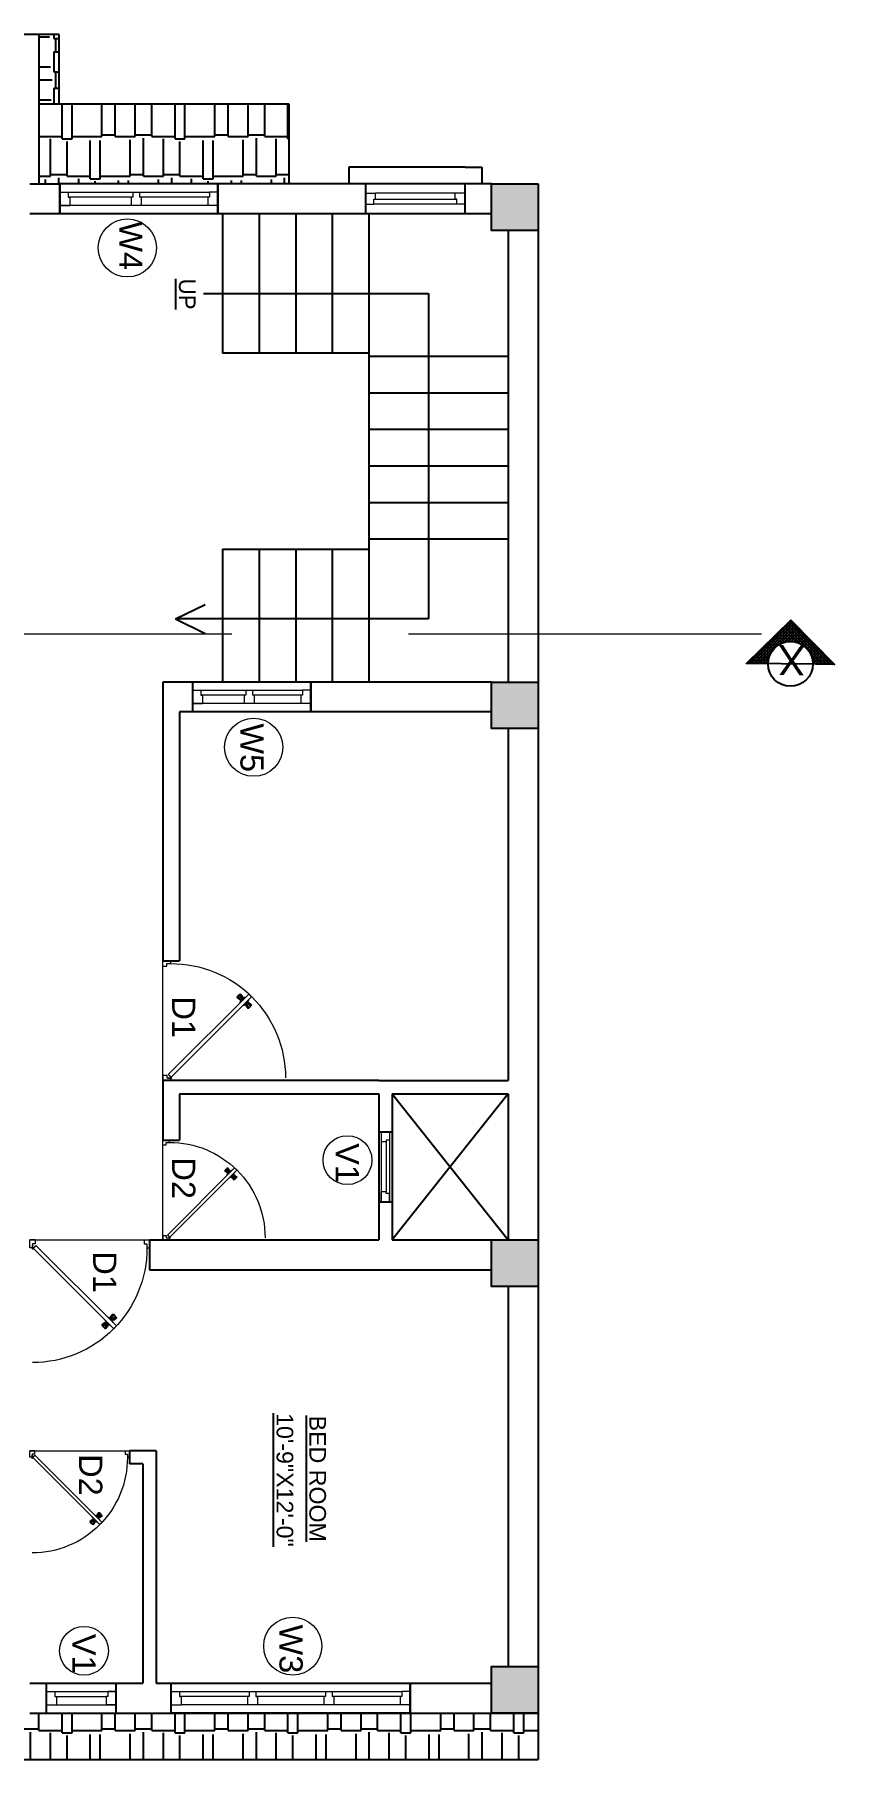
# Model space of a CAD drawing. Header units: inches. Extents: x 1397 to 20304, y -27267 to -746.
# Drawn here: x 18531 to 18772, y -18918 to -18399 of the extents above; entities that cross this region are included whole.
import ezdxf

# ---------------------------------------------------------------- set-up
doc = ezdxf.new("R2010")
doc.units = ezdxf.units.IN
doc.header["$LTSCALE"] = 17
doc.header["$MEASUREMENT"] = 0
doc.linetypes.add('21_FP_00$0$HIDDEN', pattern=[0.375, 0.25, -0.125])
doc.linetypes.add('PHANTOM2', pattern=[1.25, 0.625, -0.125, 0.125, -0.125, 0.125, -0.125])
for name, color, linetype, lineweight in [('25 BOT BAR', 12, 'Continuous', 25), ('aa_section_line', 2, 'PHANTOM2', 13), ('DOOR & WIN', 1, 'Continuous', 25), ('OUTLINE', 1, 'Continuous', 25), ('PUERTAS', 7, 'Continuous', 9), ('TEXT', 231, 'Continuous', 20), ('WINDOW FRAME PLAN', 162, 'Continuous', 18)]:
    doc.layers.add(name, color=color, linetype=linetype, lineweight=lineweight)
doc.layers.add('A-Sect-Iden', color=111, linetype='Continuous')
doc.styles.add('DIMTEXT', font='arial.ttf', dxfattribs={"height": 6})
doc.styles.add('HEADING', font='swissel.ttf')
pattern_1 = [(360, (37076.872, -8433.507), (25.5, 12), [6, -5, 7, -3, 9, -4]), (360, (37082.872, -8433.007), (25.5, 12), [5, -19, 4, -6]), (360, (37094.872, -8434.257), (25.5, 12), [3, -31]), (90, (37076.872, -8433.5065), (-8.5, 12), [11.5, -36.5]), (90, (37082.872, -8433.5065), (-8.5, 12), [11.25, -36.75]), (90, (37087.872, -8433.5065), (-8.5, 12), [10.5, -37.5]), (90, (37094.872, -8434.2565), (-8.5, 12), [11.5, -36.5]), (90, (37097.872, -8434.2565), (-8.5, 12), [11.5, -36.5]), (90, (37106.872, -8433.5065), (-8.5, 12), [11, -37])]

# ---------------------------------------------------------------- blocks, each defined once
blk = doc.blocks.new('3ft')
at = {"layer": 'PUERTAS', "color": 6}
for p, q in [((1.01, 2.52), (25.23, 26.74)), ((26.05, 25.92), (25.23, 26.74)), ((26.05, 25.92), (1.77, 1.64)), ((0, 2.4), (0, 0)), ((0.72, 2.4), (0, 2.4)), ((1.6, 0), (0, 0)), ((0.72, 1.52), (0.72, 2.44)), ((0.8, 1.52), (0.72, 1.52)), ((0.8, 1.52), (0.8, 2.41)), ((0.8, 1.2), (0.8, 1.52)), ((1.6, 1.2), (0.8, 1.2)), ((1.57, 1.84), (0.94, 2.47)), ((1.63, 1.89), (0.97, 2.55)), ((1.63, 1.89), (1.57, 1.84)), ((1.77, 1.64), (1.57, 1.84)), ((1.6, 0), (1.6, 1.2)), ((34.4, 0), (34.4, 1.2)), ((34.4, 1.2), (35.2, 1.2)), ((34.4, 0), (36, 0)), ((35.2, 1.2), (35.2, 2.4)), ((35.2, 2.4), (36, 2.4)), ((36, 0), (36, 2.4))]:
    blk.add_line(p, q, dxfattribs=at)
at = {"layer": 'PUERTAS', "color": 1}
for p, q in [((21.67, 25.73), (22.17, 26.23)), ((21.7, 25.82), (22.14, 26.26)), ((22.58, 26.7), (22.14, 26.26)), ((22.67, 26.73), (22.17, 26.23)), ((22.61, 26.67), (22.58, 26.7)), ((23.45, 25.91), (22.79, 26.73)), ((22.49, 24.95), (21.67, 25.61)), ((21.73, 25.79), (21.7, 25.82)), ((22.6, 24.96), (23.02, 25.38)), ((22.61, 24.25), (22.92, 24.72)), ((22.62, 24.13), (22.61, 24.14)), ((22.7, 25.07), (22.71, 25.06)), ((22.82, 25.06), (23.08, 25.32)), ((22.94, 24.95), (22.83, 25.07)), ((22.92, 24.72), (22.92, 24.72)), ((22.93, 24.94), (23.19, 25.21)), ((22.93, 24.84), (22.93, 24.83)), ((23.44, 25.81), (23.02, 25.38)), ((23.34, 25.58), (23.08, 25.32)), ((23.46, 25.47), (23.19, 25.21)), ((23.33, 25.7), (23.34, 25.69)), ((23.45, 25.46), (23.33, 25.57)), ((23.44, 23.31), (23.45, 23.3)), ((23.56, 23.3), (24.03, 23.61)), ((23.57, 25.47), (23.57, 25.47)), ((24.15, 25.79), (23.68, 25.48)), ((23.68, 25.48), (23.68, 25.48)), ((24.03, 23.61), (24.03, 23.62)), ((24.14, 23.62), (24.14, 23.62)), ((24.25, 23.62), (24.51, 23.89)), ((24.27, 25.78), (24.26, 25.79)), ((24.26, 23.29), (24.69, 23.71)), ((24.26, 23.63), (24.37, 23.52)), ((24.26, 23.18), (24.92, 22.37)), ((24.37, 23.52), (24.63, 23.77)), ((24.37, 23.4), (24.37, 23.4)), ((24.78, 24.15), (24.51, 23.89)), ((24.89, 24.03), (24.63, 23.77)), ((25.11, 24.14), (24.69, 23.71)), ((24.77, 24.14), (24.88, 24.03)), ((24.79, 24.38), (24.78, 24.37)), ((24.78, 24.26), (24.78, 24.26)), ((25.1, 24.84), (24.79, 24.38)), ((25, 24.03), (25, 24.03)), ((25.04, 22.36), (25.54, 22.86)), ((25.09, 24.96), (25.1, 24.95)), ((25.1, 22.42), (25.13, 22.39)), ((25.13, 22.39), (25.57, 22.83)), ((25.22, 24.14), (26.03, 23.48)), ((26.04, 23.37), (25.54, 22.86)), ((26.01, 23.27), (25.57, 22.83)), ((25.98, 23.3), (26.01, 23.27))]:
    blk.add_line(p, q, dxfattribs=at)
at = {"layer": 'PUERTAS', "color": 8}
for p, q in [((22.13, 26.28), (21.98, 26.13)), ((22.88, 25.24), (22.01, 26.06)), ((22.13, 26.28), (22.27, 26.42)), ((22.29, 26.41), (22.27, 26.42)), ((23.16, 25.52), (22.34, 26.39)), ((23.3, 25.66), (22.5, 26.56)), ((23.41, 25.77), (22.65, 26.71)), ((23.46, 25.83), (22.72, 26.75)), ((22.57, 24.94), (21.65, 25.68)), ((22.63, 24.99), (21.69, 25.75)), ((22.74, 25.1), (21.84, 25.9)), ((22.69, 24.32), (23.02, 24.83)), ((22.95, 24.96), (22.84, 25.07)), ((22.98, 24.99), (22.86, 25.1)), ((23.03, 25.04), (22.91, 25.15)), ((22.91, 24.53), (23.1, 24.91)), ((23.11, 25.12), (22.99, 25.23)), ((23.13, 24.76), (23.18, 24.99)), ((23.28, 25.3), (23.17, 25.41)), ((23.36, 25.37), (23.25, 25.49)), ((23.31, 24.94), (23.28, 25.08)), ((23.41, 25.43), (23.3, 25.54)), ((23.46, 25.09), (23.32, 25.13)), ((23.44, 25.45), (23.33, 25.56)), ((23.64, 25.27), (23.41, 25.22)), ((23.87, 25.49), (23.49, 25.3)), ((24.08, 25.71), (23.57, 25.38)), ((23.63, 23.38), (24.14, 23.72)), ((23.84, 23.6), (24.22, 23.79)), ((24.07, 23.82), (24.3, 23.88)), ((24.25, 24), (24.39, 23.97)), ((24.25, 23.26), (24.99, 22.34)), ((24.27, 23.64), (24.38, 23.53)), ((24.3, 23.67), (24.41, 23.56)), ((24.3, 23.32), (25.06, 22.38)), ((24.35, 23.72), (24.46, 23.61)), ((24.4, 24.15), (24.43, 24.01)), ((24.41, 23.43), (25.2, 22.53)), ((24.43, 23.8), (24.54, 23.69)), ((24.58, 24.33), (24.52, 24.1)), ((24.55, 23.57), (25.37, 22.7)), ((24.6, 23.97), (24.72, 23.86)), ((24.8, 24.56), (24.61, 24.18)), ((25.02, 24.77), (24.68, 24.26)), ((24.68, 24.05), (24.79, 23.94)), ((24.73, 24.1), (24.85, 23.99)), ((24.76, 24.13), (24.87, 24.02)), ((24.83, 23.85), (25.7, 23.03)), ((24.97, 23.99), (25.87, 23.2)), ((25.08, 24.1), (26.02, 23.34)), ((25.14, 24.15), (26.06, 23.41)), ((25.58, 22.82), (25.43, 22.67)), ((25.58, 22.82), (25.73, 22.97)), ((25.72, 22.98), (25.73, 22.97)), ((0, 0), (36, 0))]:
    blk.add_line(p, q, dxfattribs=at)
at = {"layer": 'PUERTAS', "color": 2}
for p, q in [((21.99, 26.11), (21.98, 26.13)), ((25.42, 22.68), (25.43, 22.67))]:
    blk.add_line(p, q, dxfattribs=at)
at = {"layer": 'PUERTAS', "color": 6}
for radius in [0.155, 0.0752]:
    blk.add_circle((0.82, 2.56), radius, dxfattribs=at)
blk.add_arc((0.82, 2.56), 34.38, 359.7285, 90.0333, dxfattribs=at)
at = {"layer": 'PUERTAS', "color": 1}
for centre, start, end in [((22.73, 26.68), 38.9236, 135), ((22.54, 25.01), 231.0764, 315), ((22.67, 24.2), 135, 225), ((22.77, 25.12), 225, 315), ((22.99, 24.89), 135, 219.7428), ((22.87, 24.78), 315, 39.7428), ((23.28, 25.63), 315, 45), ((23.39, 25.86), 315, 38.9236), ((23.51, 23.36), 225, 315), ((23.51, 25.41), 50.2572, 135), ((23.62, 25.53), 230.2572, 315), ((24.09, 23.56), 50.2572, 135), ((24.2, 23.68), 230.2572, 315), ((24.2, 25.73), 45, 135), ((24.32, 23.23), 135, 218.9236), ((24.42, 23.46), 135, 225), ((24.84, 24.31), 135, 219.7428), ((24.72, 24.21), 315, 39.7428), ((24.94, 23.98), 45, 135), ((24.98, 22.42), 218.9236, 315), ((25.04, 24.89), 315, 45), ((25.17, 24.08), 51.0764, 135), ((25.98, 23.42), 315, 51.0764)]:
    blk.add_arc(centre, 0.08, start, end, dxfattribs=at)
blk = doc.blocks.new('*U2802')
at = {"color": 3, "xscale": -1}
blk.add_blockref('3ft', (42, 0), dxfattribs=at)
blk = doc.blocks.new('2ft6in')
at = {"layer": 'PUERTAS', "color": 2}
for p, q in [((0.84, 2.1), (21.02, 22.28)), ((21.71, 21.6), (1.47, 1.37)), ((18.33, 21.76), (18.31, 21.77)), ((21.71, 21.6), (21.02, 22.28)), ((21.18, 18.9), (21.2, 18.89)), ((0, 2), (0, 0)), ((0.6, 2), (0, 2)), ((1.33, 0), (0, 0)), ((0.6, 1.26), (0.6, 2.04)), ((0.67, 1.26), (0.6, 1.26)), ((0.67, 1.26), (0.67, 2.01)), ((0.67, 1), (0.67, 1.26)), ((1.33, 1), (0.67, 1)), ((1.31, 1.53), (0.79, 2.06)), ((1.36, 1.58), (0.81, 2.12)), ((1.36, 1.58), (1.31, 1.53)), ((1.47, 1.37), (1.31, 1.53)), ((1.33, 0), (1.33, 1)), ((28.67, 0), (28.67, 1)), ((28.67, 1), (29.33, 1)), ((28.67, 0), (30, 0)), ((29.33, 1), (29.33, 2)), ((29.33, 2), (30, 2)), ((30, 0), (30, 2))]:
    blk.add_line(p, q, dxfattribs=at)
at = {"layer": 'PUERTAS', "color": 8}
for p, q in [((18.81, 20.78), (18.04, 21.4)), ((18.86, 20.83), (18.08, 21.46)), ((18.95, 20.92), (18.2, 21.58)), ((18.44, 21.9), (18.31, 21.77)), ((19.07, 21.03), (18.34, 21.72)), ((18.44, 21.9), (18.56, 22.02)), ((18.58, 22.01), (18.56, 22.02)), ((19.3, 21.26), (18.61, 22)), ((19.42, 21.38), (18.75, 22.14)), ((19.51, 21.48), (18.88, 22.26)), ((19.55, 21.53), (18.93, 22.3)), ((19.13, 20.8), (19.03, 20.9)), ((19.15, 20.82), (19.05, 20.92)), ((19.19, 20.87), (19.1, 20.96)), ((19.25, 20.93), (19.16, 21.02)), ((19.28, 20.63), (19.32, 20.83)), ((19.4, 21.08), (19.31, 21.17)), ((19.47, 21.15), (19.38, 21.24)), ((19.43, 20.78), (19.4, 20.9)), ((19.51, 21.19), (19.42, 21.28)), ((19.55, 20.91), (19.43, 20.94)), ((19.53, 21.21), (19.44, 21.3)), ((19.7, 21.06), (19.51, 21.01)), ((19.89, 21.24), (19.58, 21.08)), ((20.07, 21.42), (19.64, 21.15)), ((18.91, 20.27), (19.19, 20.69)), ((19.09, 20.44), (19.25, 20.76)), ((19.69, 19.49), (20.12, 19.76)), ((19.87, 19.67), (20.18, 19.83)), ((20.06, 19.85), (20.25, 19.9)), ((20.21, 20), (20.33, 19.97)), ((20.21, 19.38), (20.83, 18.61)), ((20.23, 19.7), (20.32, 19.61)), ((20.25, 19.72), (20.34, 19.63)), ((20.25, 19.43), (20.88, 18.65)), ((20.29, 19.76), (20.38, 19.67)), ((20.33, 20.13), (20.36, 20.01)), ((20.34, 19.53), (21, 18.77)), ((20.36, 19.83), (20.45, 19.74)), ((20.48, 20.28), (20.44, 20.08)), ((20.46, 19.64), (21.14, 18.91)), ((20.5, 19.98), (20.6, 19.89)), ((20.67, 20.47), (20.51, 20.15)), ((20.85, 20.64), (20.57, 20.22)), ((20.57, 20.04), (20.66, 19.95)), ((20.61, 20.09), (20.7, 19.99)), ((20.63, 20.11), (20.72, 20.01)), ((20.69, 19.87), (21.42, 19.19)), ((20.81, 19.99), (21.56, 19.33)), ((20.9, 20.08), (21.68, 19.45)), ((20.95, 20.13), (21.72, 19.51)), ((21.32, 19.01), (21.2, 18.89)), ((21.32, 19.01), (21.44, 19.14)), ((21.43, 19.15), (21.44, 19.14)), ((0, 0), (30, 0))]:
    blk.add_line(p, q, dxfattribs=at)
at = {"layer": 'PUERTAS', "color": 1}
for p, q in [((18.06, 21.44), (18.48, 21.86)), ((18.74, 20.79), (18.06, 21.34)), ((18.08, 21.51), (18.45, 21.88)), ((18.11, 21.49), (18.08, 21.51)), ((18.82, 22.25), (18.45, 21.88)), ((18.9, 22.28), (18.48, 21.86)), ((18.84, 22.23), (18.82, 22.25)), ((18.83, 20.8), (19.18, 21.15)), ((18.92, 20.89), (18.93, 20.88)), ((19.54, 21.59), (18.99, 22.27)), ((19.02, 20.88), (19.24, 21.1)), ((19.12, 20.8), (19.03, 20.89)), ((19.11, 20.79), (19.33, 21.01)), ((19.54, 21.5), (19.18, 21.15)), ((19.45, 21.31), (19.24, 21.1)), ((19.55, 21.22), (19.33, 21.01)), ((19.45, 21.41), (19.45, 21.41)), ((19.54, 21.22), (19.45, 21.31)), ((19.64, 21.23), (19.64, 21.23)), ((19.74, 21.24), (19.73, 21.23)), ((20.12, 21.49), (19.74, 21.24)), ((20.22, 21.48), (20.22, 21.49)), ((20.91, 20.8), (20.91, 20.79)), ((18.84, 20.21), (19.1, 20.6)), ((18.85, 20.11), (18.84, 20.12)), ((19.1, 20.7), (19.11, 20.69)), ((19.1, 20.6), (19.1, 20.6)), ((19.53, 19.43), (19.54, 19.42)), ((19.64, 19.42), (20.02, 19.67)), ((20.02, 19.67), (20.03, 19.68)), ((20.12, 19.68), (20.12, 19.68)), ((20.21, 19.69), (20.43, 19.9)), ((20.22, 19.41), (20.57, 19.76)), ((20.22, 19.69), (20.31, 19.6)), ((20.22, 19.32), (20.76, 18.64)), ((20.31, 19.6), (20.52, 19.81)), ((20.31, 19.5), (20.31, 19.5)), ((20.65, 20.12), (20.43, 19.9)), ((20.74, 20.03), (20.52, 19.81)), ((20.93, 20.11), (20.57, 19.76)), ((20.64, 20.11), (20.73, 20.02)), ((20.66, 20.31), (20.65, 20.31)), ((20.65, 20.21), (20.65, 20.22)), ((20.91, 20.7), (20.66, 20.31)), ((20.84, 20.02), (20.83, 20.03)), ((20.86, 18.63), (21.28, 19.05)), ((20.91, 18.68), (20.94, 18.66)), ((20.94, 18.66), (21.31, 19.03)), ((21.02, 20.12), (21.7, 19.57)), ((21.7, 19.47), (21.28, 19.05)), ((21.67, 19.4), (21.31, 19.03)), ((21.65, 19.42), (21.67, 19.4))]:
    blk.add_line(p, q, dxfattribs=at)
at = {"layer": 'PUERTAS', "color": 2}
for radius in [0.129, 0.0627]:
    blk.add_circle((0.68, 2.14), radius, dxfattribs=at)
at = {"layer": 'PUERTAS', "color": 8}
blk.add_arc((0.68, 2.14), 28.65, 359.7285, 90.0333, dxfattribs=at)
at = {"layer": 'PUERTAS', "color": 1}
for centre, start, end in [((18.78, 20.84), 231.0764, 315), ((18.94, 22.23), 38.9236, 135), ((18.97, 20.93), 225, 315), ((19.16, 20.74), 135, 219.7428), ((19.4, 21.36), 315, 45), ((19.49, 21.55), 315, 38.9236), ((19.6, 21.18), 50.2572, 135), ((19.68, 21.28), 230.2572, 315), ((20.17, 21.44), 45, 135), ((20.87, 20.75), 315, 45), ((18.89, 20.16), 135, 225), ((19.06, 20.65), 315, 39.7428), ((19.59, 19.47), 225, 315), ((20.07, 19.63), 50.2572, 135), ((20.16, 19.73), 230.2572, 315), ((20.27, 19.36), 135, 218.9236), ((20.35, 19.55), 135, 225), ((20.7, 20.26), 135, 219.7428), ((20.6, 20.17), 315, 39.7428), ((20.78, 19.98), 45, 135), ((20.82, 18.68), 218.9236, 315), ((20.98, 20.07), 51.0764, 135), ((21.65, 19.52), 315, 51.0764)]:
    blk.add_arc(centre, 0.0667, start, end, dxfattribs=at)
blk = doc.blocks.new('*U2794')
at = {"color": 3, "xscale": -1}
blk.add_blockref('2ft6in', (42, 0), dxfattribs=at)
blk = doc.blocks.new('*U3030')
at = {"color": 3}
blk.add_blockref('3ft', (0, 0), dxfattribs=at)
blk = doc.blocks.new("W4'")
at = {"layer": '25 BOT BAR'}
for p, q in [((9894.28, -8421.4), (9894.28, -8468.92)), ((9903.28, -8421.4), (9903.28, -8468.92))]:
    blk.add_line(p, q, dxfattribs=at)
at = {"layer": 'DOOR & WIN'}
blk.add_line((9903.28, -8421.4), (9894.28, -8421.4), dxfattribs=at)
at = {"layer": 'OUTLINE'}
blk.add_line((9903.28, -8468.92), (9894.28, -8468.92), dxfattribs=at)
at = {"layer": 'WINDOW FRAME PLAN'}
for p, q in [((9896.78, -8421.4), (9896.78, -8423.9)), ((9896.78, -8468.92), (9896.78, -8423.9)), ((9896.78, -8423.9), (9898.28, -8423.9)), ((9898.28, -8423.9), (9898.28, -8424.4)), ((9898.28, -8424.4), (9898.28, -8444.9)), ((9898.28, -8424.4), (9900.78, -8424.4)), ((9900.78, -8421.4), (9900.78, -8424.4)), ((9900.78, -8424.4), (9900.78, -8468.92)), ((9896.78, -8444.9), (9898.28, -8444.9)), ((9898.28, -8444.4), (9900.78, -8444.4)), ((9896.78, -8446.9), (9898.28, -8446.9)), ((9898.28, -8446.9), (9898.28, -8447.4)), ((9898.28, -8446.9), (9898.28, -8466.42)), ((9898.28, -8447.4), (9900.78, -8447.4)), ((9896.78, -8468.92), (9896.78, -8466.42)), ((9896.78, -8466.42), (9898.28, -8466.42)), ((9898.28, -8465.92), (9900.78, -8465.92)), ((9898.28, -8466.42), (9898.28, -8465.92)), ((9900.78, -8468.92), (9900.78, -8465.92))]:
    blk.add_line(p, q, dxfattribs=at)
blk = doc.blocks.new('ffddd')
at = {"layer": 'DOOR & WIN'}
for p, q in [((-13345.31, -2388.07), (-13345.31, -2316.07)), ((-13336.31, -2316.07), (-13345.31, -2316.07)), ((-13336.31, -2316.07), (-13336.31, -2388.07)), ((-13336.31, -2388.07), (-13345.31, -2388.07)), ((-13336.31, -2388.07), (-13345.31, -2388.07))]:
    blk.add_line(p, q, dxfattribs=at)
at = {"layer": 'WINDOW FRAME PLAN'}
for p, q in [((-13342.81, -2316.07), (-13342.81, -2318.57)), ((-13338.81, -2316.07), (-13338.81, -2319.07)), ((-13342.81, -2385.57), (-13342.81, -2318.57)), ((-13342.81, -2318.57), (-13341.31, -2318.57)), ((-13341.31, -2318.57), (-13341.31, -2319.07)), ((-13341.31, -2319.07), (-13341.31, -2339.57)), ((-13341.31, -2319.07), (-13338.81, -2319.07)), ((-13338.81, -2319.07), (-13338.81, -2385.07)), ((-13342.81, -2339.57), (-13341.31, -2339.57)), ((-13342.81, -2341.57), (-13341.31, -2341.57)), ((-13341.31, -2339.07), (-13338.81, -2339.07)), ((-13341.31, -2341.57), (-13341.31, -2342.07)), ((-13341.31, -2341.57), (-13341.31, -2362.57)), ((-13341.31, -2342.07), (-13338.81, -2342.07)), ((-13342.81, -2362.57), (-13341.31, -2362.57)), ((-13341.31, -2362.07), (-13338.81, -2362.07)), ((-13341.31, -2362.57), (-13341.31, -2362.07)), ((-13342.81, -2364.57), (-13341.31, -2364.57)), ((-13341.31, -2364.57), (-13341.31, -2385.57)), ((-13341.31, -2365.07), (-13338.81, -2365.07)), ((-13342.81, -2388.07), (-13342.81, -2385.57)), ((-13342.81, -2385.57), (-13341.31, -2385.57)), ((-13341.31, -2385.07), (-13338.81, -2385.07)), ((-13341.31, -2385.57), (-13341.31, -2385.07)), ((-13338.81, -2388.07), (-13338.81, -2385.07))]:
    blk.add_line(p, q, dxfattribs=at)

msp = doc.modelspace()

# ---------------------------------------------------------------- hatches: boundary and pattern name
at = {"layer": 'A-Sect-Iden', "ltscale": 0.5}
h = msp.add_hatch(dxfattribs=at)
h.set_pattern_fill('ANSI37', color=2, scale=5, angle=270, style=0)
h.set_pattern_definition([(315, (12577.1368, 7260.7468), (0.441941738, 0.441941738), []), (45, (12577.1368, 7260.7468), (-0.441941738, 0.441941738), [])])
h.paths.add_polyline_path([(18751.9, -18588.26), (18745.41, -18588.19), (18758.79, -18575.09), (18771.9, -18588.47), (18765.4, -18588.4, 1)])
at = {"layer": 'DOOR & WIN'}
h = msp.add_hatch(color=256, dxfattribs=at)
h.dxf.hatch_style = 1
h.paths.add_polyline_path([(18682.71, -18457.79), (18682.71, -18443.79), (18668.71, -18443.79), (18668.71, -18457.79)])
h = msp.add_hatch(color=256, dxfattribs=at)
h.dxf.hatch_style = 1
h.paths.add_polyline_path([(18682.71, -18607.79), (18682.71, -18593.79), (18668.71, -18593.79), (18668.71, -18607.79)])
h = msp.add_hatch(color=256, dxfattribs=at)
h.dxf.hatch_style = 1
h.paths.add_polyline_path([(18682.71, -18775.79), (18682.71, -18761.79), (18668.71, -18761.79), (18668.71, -18775.79)])
h = msp.add_hatch(color=256, dxfattribs=at)
h.dxf.hatch_style = 1
h.paths.add_polyline_path([(18682.71, -18904.26), (18682.71, -18890.26), (18668.71, -18890.26), (18668.71, -18904.26)])
at = {"layer": 'OUTLINE'}
h = msp.add_hatch(dxfattribs=at)
h.set_pattern_fill('AR-RSHKE', color=8, angle=270)
h.set_pattern_definition([(270, (37076.872, -8433.507), (12, -25.5), [6, -5, 7, -3, 9, -4]), (270, (37077.372, -8439.507), (12, -25.5), [5, -19, 4, -6]), (270, (37076.122, -8451.507), (12, -25.5), [3, -31]), (360, (37076.872, -8433.5065), (12, 8.5), [11.5, -36.5]), (360, (37076.872, -8439.5065), (12, 8.5), [11.25, -36.75]), (360, (37076.872, -8444.5065), (12, 8.5), [10.5, -37.5]), (360, (37076.122, -8451.5065), (12, 8.5), [11.5, -36.5]), (360, (37076.122, -8454.5065), (12, 8.5), [11.5, -36.5]), (360, (37076.872, -8463.5065), (12, 8.5), [11, -37])])
h.paths.add_polyline_path([(18538.47, -18419.79), (18538.47, -18398.79), (18532.47, -18398.79), (18532.47, -18419.79)])
h = msp.add_hatch(dxfattribs=at)
h.set_pattern_fill('AR-RSHKE', color=8, angle=360)
h.set_pattern_definition(pattern_1)
h.paths.add_polyline_path([(18532.47, -18419.79), (18532.47, -18443.79), (18538.71, -18443.79), (18586.23, -18443.79), (18607.71, -18443.79), (18607.71, -18419.79)])
h = msp.add_hatch(dxfattribs=at)
h.set_pattern_fill('AR-RSHKE', color=8, angle=360)
h.set_pattern_definition(pattern_1)
h.paths.add_polyline_path([(18682.71, -18918.26), (18682.71, -18904.26), (18668.71, -18904.26), (18529.71, -18904.26), (18515.71, -18904.26), (18180.71, -18904.26), (18180.71, -18918.26)])

# ---------------------------------------------------------------- linework, layer by layer
at = {"layer": '25 BOT BAR'}
for p, q in [((18538.47, -18398.79), (18378.47, -18398.79)), ((18532.47, -18443.79), (18532.47, -18398.79)), ((18538.47, -18419.79), (18538.47, -18398.79)), ((18607.71, -18419.79), (18532.47, -18419.79)), ((18607.71, -18443.79), (18607.71, -18419.79)), ((18630.71, -18438.79), (18625.71, -18438.79)), ((18625.71, -18438.79), (18625.71, -18443.79)), ((18660.71, -18438.79), (18630.71, -18438.79)), ((18660.71, -18438.79), (18665.71, -18438.79)), ((18665.71, -18438.79), (18665.71, -18443.79)), ((18529.71, -18443.79), (18538.71, -18443.79)), ((18538.71, -18443.79), (18538.71, -18452.79)), ((18630.71, -18443.79), (18586.23, -18443.79)), ((18586.23, -18443.79), (18586.23, -18452.79)), ((18660.71, -18443.79), (18630.71, -18443.79)), ((18630.71, -18443.79), (18630.71, -18452.79)), ((18668.71, -18443.79), (18649.53, -18443.79)), ((18660.71, -18452.79), (18660.71, -18443.79)), ((18538.71, -18452.79), (18529.71, -18452.79)), ((18668.71, -18452.79), (18586.23, -18452.79)), ((18587.71, -18452.79), (18587.71, -18494.79)), ((18598.71, -18452.79), (18598.71, -18494.79)), ((18609.71, -18452.79), (18609.71, -18494.79)), ((18620.71, -18452.79), (18620.71, -18494.79)), ((18631.71, -18452.79), (18631.71, -18494.79)), ((18673.71, -18457.79), (18673.71, -18551.79)), ((18682.71, -18457.79), (18682.71, -18593.79)), ((18581.92, -18476.79), (18649.71, -18476.79)), ((18649.71, -18476.79), (18649.71, -18574.79)), ((18631.71, -18494.79), (18587.71, -18494.79)), ((18631.71, -18494.79), (18631.71, -18553.79)), ((18673.71, -18495.79), (18631.71, -18495.79)), ((18673.71, -18506.79), (18631.71, -18506.79)), ((18673.71, -18517.79), (18631.71, -18517.79)), ((18673.71, -18528.79), (18631.71, -18528.79)), ((18673.71, -18539.79), (18631.71, -18539.79)), ((18587.71, -18553.79), (18587.71, -18593.79)), ((18587.71, -18553.79), (18631.71, -18553.79)), ((18598.71, -18553.79), (18598.71, -18593.79)), ((18609.71, -18553.79), (18609.71, -18593.79)), ((18620.71, -18553.79), (18620.71, -18593.79)), ((18673.71, -18550.79), (18631.71, -18550.79)), ((18631.71, -18553.79), (18631.71, -18593.79)), ((18673.71, -18551.79), (18673.71, -18593.79)), ((18573.58, -18574.79), (18582.42, -18570.4)), ((18649.71, -18574.79), (18573.58, -18574.79)), ((18573.58, -18574.79), (18582.42, -18579.19)), ((18668.71, -18593.79), (18569.71, -18593.79)), ((18569.71, -18593.79), (18569.71, -18677.79)), ((18614.23, -18593.79), (18578.71, -18593.79)), ((18614.23, -18593.79), (18614.23, -18602.79)), ((18668.71, -18602.79), (18574.71, -18602.79)), ((18574.71, -18602.79), (18574.71, -18677.79)), ((18614.23, -18602.79), (18578.71, -18602.79)), ((18569.71, -18677.79), (18574.71, -18677.79)), ((18569.71, -18713.79), (18569.71, -18731.79)), ((18634.71, -18713.79), (18673.71, -18713.79)), ((18574.71, -18717.79), (18574.71, -18731.79)), ((18638.71, -18717.79), (18673.71, -18761.79)), ((18673.71, -18717.79), (18638.71, -18761.79)), ((18569.71, -18731.79), (18574.71, -18731.79)), ((18634.71, -18729.29), (18638.71, -18729.29)), ((18634.71, -18750.29), (18638.71, -18750.29)), ((18565.71, -18761.79), (18565.71, -18770.79)), ((18567.71, -18825.26), (18559.71, -18825.26)), ((18559.71, -18825.26), (18559.71, -18829.26)), ((18563.71, -18829.26), (18559.71, -18829.26)), ((18534.71, -18904.26), (18534.71, -18895.26)), ((18555.71, -18904.26), (18555.71, -18895.26)), ((18682.71, -18904.26), (18682.71, -18918.26))]:
    msp.add_line(p, q, dxfattribs=at)
at = {"layer": 'A-Sect-Iden', "ltscale": 0.5}
msp.add_lwpolyline([(18766.4, -18588.44), (18745.43, -18588.23), (18758.81, -18575.12), (18771.91, -18588.5), (18766.4, -18588.44)], dxfattribs=at)
msp.add_circle((18758.65, -18588.33), 6.75, dxfattribs=at)
at = {"layer": 'aa_section_line', "linetype": '21_FP_00$0$HIDDEN', "ltscale": 25}
msp.add_line((18749.9, -18579.36), (18156.12, -18579.35), dxfattribs=at)
at = {"layer": 'DOOR & WIN'}
for p, q in [((18614.23, -18602.79), (18614.23, -18593.79)), ((18682.71, -18593.79), (18682.71, -18904.26)), ((18673.71, -18607.79), (18673.71, -18713.79)), ((18634.71, -18713.79), (18569.71, -18713.79)), ((18634.71, -18717.79), (18634.71, -18761.79)), ((18638.71, -18717.79), (18638.71, -18761.79)), ((18673.71, -18717.79), (18673.71, -18761.79)), ((18673.71, -18775.79), (18673.71, -18890.26)), ((18567.71, -18825.26), (18567.71, -18895.26)), ((18563.71, -18829.26), (18563.71, -18895.26)), ((18529.71, -18895.26), (18563.71, -18895.26)), ((18567.71, -18895.26), (18668.71, -18895.26)), ((18529.71, -18904.26), (18682.71, -18904.26)), ((18180.71, -18918.26), (18682.71, -18918.26))]:
    msp.add_line(p, q, dxfattribs=at)
at = {"layer": 'OUTLINE'}
for p, q in [((18578.71, -18602.79), (18578.71, -18593.79)), ((18574.71, -18717.79), (18634.71, -18717.79)), ((18638.71, -18717.79), (18673.71, -18717.79)), ((18565.71, -18761.79), (18569.71, -18761.79)), ((18569.71, -18761.79), (18634.71, -18761.79)), ((18638.71, -18761.79), (18668.71, -18761.79)), ((18565.71, -18770.79), (18668.71, -18770.79)), ((18644.21, -18895.26), (18644.21, -18904.26))]:
    msp.add_line(p, q, dxfattribs=at)
for points in [[(18682.71, -18443.79), (18682.71, -18457.79), (18668.71, -18457.79), (18668.71, -18443.79)], [(18682.71, -18593.79), (18682.71, -18607.79), (18668.71, -18607.79), (18668.71, -18593.79)], [(18682.71, -18761.79), (18682.71, -18775.79), (18668.71, -18775.79), (18668.71, -18761.79)], [(18682.71, -18890.26), (18682.71, -18904.26), (18668.71, -18904.26), (18668.71, -18890.26)]]:
    msp.add_lwpolyline(points, close=True, dxfattribs=at)
at = {"layer": 'TEXT'}
for centre, radius in [((18559.04, -18463.07), 8.75), ((18597.08, -18613.43), 8.75), ((18625.31, -18737.77), 7.35), ((18608.83, -18884.12), 8.75), ((18546, -18885.53), 7.35)]:
    msp.add_circle(centre, radius, dxfattribs=at)
at = {"layer": 'WINDOW FRAME PLAN'}
for p, q in [((18630.71, -18446.55), (18633.71, -18446.55)), ((18630.71, -18449.86), (18633.21, -18449.86)), ((18633.21, -18448.37), (18658.21, -18448.37)), ((18633.21, -18448.37), (18633.71, -18448.37)), ((18633.21, -18449.86), (18633.21, -18448.37)), ((18658.21, -18449.86), (18633.21, -18449.86)), ((18657.71, -18446.55), (18633.71, -18446.55)), ((18633.71, -18448.37), (18633.71, -18446.55)), ((18657.71, -18448.37), (18657.71, -18446.55)), ((18660.71, -18446.55), (18657.71, -18446.55)), ((18658.21, -18448.37), (18657.71, -18448.37)), ((18658.21, -18449.86), (18658.21, -18448.37)), ((18660.71, -18449.86), (18658.21, -18449.86)), ((18578.71, -18596.29), (18611.73, -18596.29)), ((18578.71, -18596.29), (18581.21, -18596.29)), ((18581.21, -18596.29), (18581.21, -18597.79)), ((18594.73, -18596.29), (18594.73, -18597.79)), ((18596.73, -18596.29), (18596.73, -18597.79)), ((18614.23, -18596.29), (18611.73, -18596.29)), ((18611.73, -18596.29), (18611.73, -18597.79)), ((18611.23, -18600.29), (18578.71, -18600.29)), ((18578.71, -18600.29), (18581.71, -18600.29)), ((18581.21, -18597.79), (18581.71, -18597.79)), ((18594.73, -18597.79), (18581.21, -18597.79)), ((18581.71, -18597.79), (18581.71, -18600.29)), ((18594.23, -18597.79), (18594.23, -18600.29)), ((18594.73, -18597.79), (18594.23, -18597.79)), ((18611.23, -18597.79), (18596.73, -18597.79)), ((18597.23, -18597.79), (18597.23, -18600.29)), ((18611.23, -18597.79), (18611.23, -18600.29)), ((18611.73, -18597.79), (18611.23, -18597.79)), ((18614.23, -18600.29), (18611.23, -18600.29)), ((18635.46, -18729.29), (18635.46, -18750.29)), ((18635.46, -18729.29), (18635.46, -18732.29)), ((18637.96, -18731.79), (18636.96, -18731.79)), ((18636.96, -18731.79), (18636.96, -18732.29)), ((18637.96, -18729.29), (18637.96, -18750.29)), ((18637.96, -18729.29), (18637.96, -18731.79)), ((18636.96, -18732.29), (18635.46, -18732.29)), ((18636.96, -18732.29), (18636.96, -18747.29)), ((18635.46, -18750.29), (18635.46, -18747.29)), ((18636.96, -18747.29), (18635.46, -18747.29)), ((18636.96, -18747.79), (18636.96, -18747.29)), ((18637.96, -18747.79), (18636.96, -18747.79)), ((18637.96, -18750.29), (18637.96, -18747.79)), ((18534.71, -18897.76), (18555.71, -18897.76)), ((18534.71, -18897.76), (18537.21, -18897.76)), ((18537.21, -18897.76), (18537.21, -18899.26)), ((18555.71, -18897.76), (18553.21, -18897.76)), ((18553.21, -18897.76), (18553.21, -18899.26)), ((18534.71, -18901.76), (18555.71, -18901.76)), ((18534.71, -18901.76), (18537.71, -18901.76)), ((18537.21, -18899.26), (18537.71, -18899.26)), ((18537.71, -18899.26), (18552.71, -18899.26)), ((18537.71, -18899.26), (18537.71, -18901.76)), ((18552.71, -18899.26), (18552.71, -18901.76)), ((18553.21, -18899.26), (18552.71, -18899.26)), ((18555.71, -18901.76), (18552.71, -18901.76))]:
    msp.add_line(p, q, dxfattribs=at)

# ---------------------------------------------------------------- block references
at = {"layer": '25 BOT BAR', "rotation": 270}
msp.add_blockref("W4'", (27007.63, -8549.51), dxfattribs=at)
at = {"layer": 'DOOR & WIN', "xscale": -1, "rotation": 270}
msp.add_blockref('*U3030', (18569.71, -18713.79), dxfattribs=at)
at = {"layer": 'DOOR & WIN'}
for name, p, rotation in [('*U2794', (18569.71, -18719.79), 270), ('*U2802', (18571.71, -18761.79), 180), ('*U2794', (18571.71, -18825.26), 180)]:
    msp.add_blockref(name, p, dxfattribs=dict(at, rotation=rotation))
at = {"layer": 'OUTLINE', "rotation": 270}
msp.add_blockref('ffddd', (20960.28, -32240.57), dxfattribs=at)

# ---------------------------------------------------------------- texts
at = {"layer": 'A-Sect-Iden', "ltscale": 0.5, "insert": (18759.05, -18587.22), "char_height": 9, "width": 12.25, "attachment_point": 5, "rotation": 179.2631, "style": 'HEADING'}
msp.add_mtext('X', dxfattribs=at)
at = {"layer": 'DOOR & WIN', "char_height": 5, "attachment_point": 5, "rotation": 270}
for s, insert in [('{\\L\\C7;UP}', (18577.04, -18476.97)), ('{\\fArial TUR|b0|i0|c0|p34;\\L\\C7;10\'-9"X12\'-0"}', (18606.44, -18834.06)), ('{\\fArial TUR|b0|i0|c0|p34;\\L\\C7;BED ROOM}', (18616.3, -18833.72))]:
    msp.add_mtext(s, dxfattribs=dict(at, insert=insert))
at = {"layer": 'TEXT', "style": 'DIMTEXT'}
for s, p in [('W4', (18556.59, -18455.07)), ('W5', (18593.08, -18606.24)), ('D1', (18572.5, -18688.48)), ('V1', (18621.8, -18732.66)), ('D2', (18572.5, -18736.95)), ('D1', (18548.74, -18765.23)), ('D2', (18544.5, -18826.31)), ('V1', (18542.48, -18880.42)), ('W3', (18604.83, -18877.62))]:
    msp.add_text(s, height=7, rotation=270, dxfattribs=at).set_placement(p)

doc.saveas('drawing.dxf')
